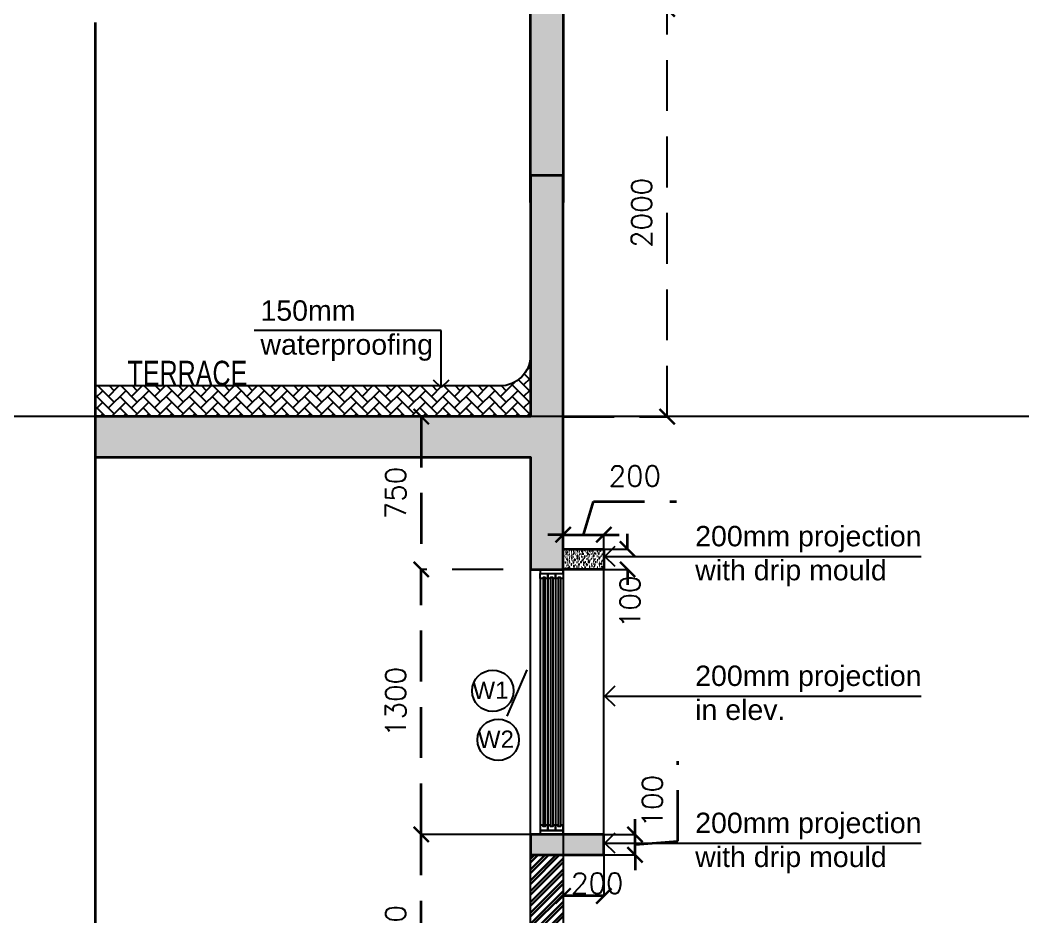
# Model space of a CAD drawing. Header units: millimetres. Extents: x 1066295 to 1300022, y -5734212 to -5454663.
# Drawn here: x 1180848 to 1185767, y -5593648 to -5589249 of the extents above; entities that cross this region are included whole.
import ezdxf
from ezdxf.enums import TextEntityAlignment as Align

# ---------------------------------------------------------------- set-up
doc = ezdxf.new("R2010")
doc.units = ezdxf.units.MM
doc.header["$LTSCALE"] = 1000
doc.header["$MEASUREMENT"] = 0
for name, pattern in [('AUDIT_D_120904163729-0', [0]), ('T9_PROFILE SECTIONS$0$HIDDEN', [0.375, 0.25, -0.125]), ('T9_PROFILE SECTIONS$0$HIDDEN2', [0.1875, 0.125, -0.0625]), ('T9_PROFILE SECTIONS$0$T10(T7 IS SIMILAR BUT MIRROR) - DIMENSION & TEXTING$0$HIDDEN', [0.375, 0.25, -0.125]), ('T9_PROFILE SECTIONS$0$T8_PROFILE SECTIONS$0$AUDIT_D_120904163729-0', [0]), ('T9_PROFILE SECTIONS$0$T8_PROFILE SECTIONS$0$HIDDEN', [0.375, 0.25, -0.125]), ('T9_PROFILE SECTIONS$0$T8_PROFILE SECTIONS$0$PHANTOM2', [1.25, 0.625, -0.125, 0.125, -0.125, 0.125, -0.125])]:
    doc.linetypes.add(name, pattern=pattern)
doc.layers.get('0').update_dxf_attribs({"linetype": 'AUDIT_D_120904163729-0'})
for name, color, linetype, lineweight in [('T9_PROFILE SECTIONS$0$A-SLAB', 3, 'Continuous', 35), ('T9_PROFILE SECTIONS$0$T8_PROFILE SECTIONS$0$A-DIMENSION', 2, 'Continuous', 35), ('T9_PROFILE SECTIONS$0$T8_PROFILE SECTIONS$0$A-SLAB', 3, 'Continuous', 35), ('T9_PROFILE SECTIONS$0$T8_PROFILE SECTIONS$0$a-Text', 4, 'Continuous', 0), ('T9_PROFILE SECTIONS$0$T8_PROFILE SECTIONS$0$NON-STRUCT -150', 230, 'Continuous', 30), ('T9_PROFILE SECTIONS$0$T8_PROFILE SECTIONS$0$R0-18-10-2014-T1-1st Podium Floor Plan$0$Text', 7, 'Continuous', 0)]:
    doc.layers.add(name, color=color, linetype=linetype, lineweight=lineweight)
for name, color, linetype in [('T9_PROFILE SECTIONS$0$LEVEL', 7, 'Continuous'), ('T9_PROFILE SECTIONS$0$T10(T7 IS SIMILAR BUT MIRROR) - DIMENSION & TEXTING$0$A-DIMENSIONS', 2, 'T9_PROFILE SECTIONS$0$T10(T7 IS SIMILAR BUT MIRROR) - DIMENSION & TEXTING$0$HIDDEN'), ('T9_PROFILE SECTIONS$0$T8_PROFILE SECTIONS$0$A-BUILDING LINE TURNS HERE', 252, 'T9_PROFILE SECTIONS$0$T8_PROFILE SECTIONS$0$PHANTOM2'), ('T9_PROFILE SECTIONS$0$T8_PROFILE SECTIONS$0$a-ele', 8, 'Continuous'), ('T9_PROFILE SECTIONS$0$T8_PROFILE SECTIONS$0$A-SUNK SLAB', 251, 'T9_PROFILE SECTIONS$0$T8_PROFILE SECTIONS$0$AUDIT_D_120904163729-0'), ('T9_PROFILE SECTIONS$0$T8_PROFILE SECTIONS$0$a-wall', 6, 'Continuous'), ('T9_PROFILE SECTIONS$0$T8_PROFILE SECTIONS$0$a-window', 5, 'Continuous'), ('T9_PROFILE SECTIONS$0$T8_PROFILE SECTIONS$0$ELEV 5', 8, 'Continuous'), ('T9_PROFILE SECTIONS$0$T8_PROFILE SECTIONS$0$HATCH 150', 8, 'Continuous'), ('T9_PROFILE SECTIONS$0$T8_PROFILE SECTIONS$0$Leader', 2, 'T9_PROFILE SECTIONS$0$T8_PROFILE SECTIONS$0$AUDIT_D_120904163729-0'), ('T9_PROFILE SECTIONS$0$T8_PROFILE SECTIONS$0$TEXT ROOM', 7, 'Continuous'), ('T9_PROFILE SECTIONS$0$T8_PROFILE SECTIONS$0$TYPICAL UNITS$0$a-door-no', 104, 'Continuous')]:
    doc.layers.add(name, color=color, linetype=linetype)
doc.styles.add('T9_PROFILE SECTIONS$0$Romans 1', font='romans.shx', dxfattribs={"height": 100})
doc.styles.add('T9_PROFILE SECTIONS$0$T8_PROFILE SECTIONS$0$ARIAL ARROW', font='arial.ttf')
doc.styles.add('T9_PROFILE SECTIONS$0$T8_PROFILE SECTIONS$0$Romans 1', font='romans.shx', dxfattribs={"height": 100})
doc.styles.add('T9_PROFILE SECTIONS$0$T8_PROFILE SECTIONS$0$RSP_TXT 500', font='swisscl.ttf', dxfattribs={"height": 250})
doc.styles.add('T9_PROFILE SECTIONS$0$T8_PROFILE SECTIONS$0$TYPICAL UNITS$0$LODHA STANDERD', font='sanss___.ttf')
doc.dimstyles.new('T9_PROFILE SECTIONS$0$ALPINE S', dxfattribs={"dimscale": 0, "dimtxt": 100, "dimasz": 75, "dimexe": 0, "dimexo": 0, "dimgap": 75, "dimtad": 1, "dimdec": 0, "dimzin": 0, "dimdsep": 46, "dimtxsty": 'T9_PROFILE SECTIONS$0$Romans 1', "dimblk": 'T9_PROFILE SECTIONS$0$_ArchTick', "dimcen": 0.09, "dimclrd": 256, "dimclre": 256, "dimclrt": 7, "dimadec": 0, "dimazin": 0, "dimtfac": 1, "dimtdec": 0, "dimtofl": 0, "dimtmove": 1, "dimatfit": 0, "dimldrblk": 'T9_PROFILE SECTIONS$0$_Open90', "dimfxl": 1, "dimtolj": 1, "dimtzin": 0, "dimarcsym": 0})
doc.dimstyles.new('T9_PROFILE SECTIONS$0$T8_PROFILE SECTIONS$0$ALPINE S', dxfattribs={"dimscale": 0, "dimtxt": 100, "dimasz": 75, "dimexe": 0, "dimexo": 0, "dimgap": 75, "dimtad": 1, "dimdec": 0, "dimzin": 0, "dimdsep": 46, "dimtxsty": 'T9_PROFILE SECTIONS$0$T8_PROFILE SECTIONS$0$Romans 1', "dimblk": 'T9_PROFILE SECTIONS$0$T8_PROFILE SECTIONS$0$_ArchTick', "dimcen": 0.09, "dimclrd": 256, "dimclre": 256, "dimclrt": 7, "dimadec": 0, "dimazin": 0, "dimtfac": 1, "dimtdec": 0, "dimtofl": 0, "dimtmove": 1, "dimatfit": 0, "dimldrblk": 'T9_PROFILE SECTIONS$0$T8_PROFILE SECTIONS$0$_Open90', "dimfxl": 1, "dimtolj": 1, "dimtzin": 0, "dimarcsym": 0})

# ---------------------------------------------------------------- blocks, each defined once
blk = doc.blocks.new('T9_PROFILE SECTIONS$0$A$C04612184')
at = {"layer": 'T9_PROFILE SECTIONS$0$LEVEL', "color": 8, "linetype": 'T9_PROFILE SECTIONS$0$HIDDEN2', "ltscale": 5}
blk.add_line((89.8181, 100.715), (-67.8271, 100.715), dxfattribs=at)
blk = doc.blocks.new('T9_PROFILE SECTIONS$0$T8_PROFILE SECTIONS$0$_ArchTick')
at = {"color": 0, "linetype": 'ByBlock', "const_width": 0.15}
blk.add_lwpolyline([(-0.5, -0.5), (0.5, 0.5)], dxfattribs=at)
blk = doc.blocks.new('*D640')
at = {"layer": 'T9_PROFILE SECTIONS$0$T8_PROFILE SECTIONS$0$A-DIMENSION', "linetype": 'T9_PROFILE SECTIONS$0$T8_PROFILE SECTIONS$0$HIDDEN', "lineweight": -2, "transparency": 16777216}
for p, q in [((1184962.8, -5588795.1), (1184561, -5588795.1)), ((1184962.8, -5589545.1), (1184561, -5589545.1))]:
    blk.add_line(p, q, dxfattribs=at)
at = {"layer": 'T9_PROFILE SECTIONS$0$T8_PROFILE SECTIONS$0$A-DIMENSION', "linetype": 'T9_PROFILE SECTIONS$0$T8_PROFILE SECTIONS$0$HIDDEN', "transparency": 16777216}
blk.add_line((1184561, -5588795.1), (1184561, -5589545.1), dxfattribs=at)
at = {"layer": 'T9_PROFILE SECTIONS$0$T8_PROFILE SECTIONS$0$A-DIMENSION', "linetype": 'ByBlock', "transparency": 16777216, "xscale": 75, "yscale": 75, "zscale": 75}
for p, rotation in [((1184561, -5588795.1), 90), ((1184561, -5589545.1), 270)]:
    blk.add_blockref('T9_PROFILE SECTIONS$0$T8_PROFILE SECTIONS$0$_ArchTick', p, dxfattribs=dict(at, rotation=rotation))
at = {"layer": 'T9_PROFILE SECTIONS$0$T8_PROFILE SECTIONS$0$A-DIMENSION', "color": 7, "linetype": 'ByBlock', "transparency": 16777216, "insert": (1184436, -5589170.1), "char_height": 100, "attachment_point": 5, "rotation": 90, "style": 'T9_PROFILE SECTIONS$0$T8_PROFILE SECTIONS$0$Romans 1'}
blk.add_mtext('\\A1;750', dxfattribs=at)
blk = doc.blocks.new('T9_PROFILE SECTIONS$0$T8_PROFILE SECTIONS$0$_Open90')
at = {"color": 0, "linetype": 'ByBlock', "lineweight": -2}
for p, q in [((0, 0), (-1, 0)), ((-0.5, 0.5), (0, 0)), ((0, 0), (-0.5, -0.5))]:
    blk.add_line(p, q, dxfattribs=at)
blk = doc.blocks.new('T9_PROFILE SECTIONS$0$_ArchTick')
at = {"color": 0, "linetype": 'ByBlock', "const_width": 0.15}
blk.add_lwpolyline([(-0.5, -0.5), (0.5, 0.5)], dxfattribs=at)
blk = doc.blocks.new('*D654')
at = {"layer": 'T9_PROFILE SECTIONS$0$T10(T7 IS SIMILAR BUT MIRROR) - DIMENSION & TEXTING$0$A-DIMENSIONS', "linetype": 'T9_PROFILE SECTIONS$0$HIDDEN', "lineweight": -2, "transparency": 16777216}
for p, q in [((1185256.6, -5586795.6), (1185767.3, -5586795.6)), ((1185256.6, -5588796.1), (1185767.3, -5588796.1))]:
    blk.add_line(p, q, dxfattribs=at)
at = {"layer": 'T9_PROFILE SECTIONS$0$T10(T7 IS SIMILAR BUT MIRROR) - DIMENSION & TEXTING$0$A-DIMENSIONS', "lineweight": -2, "transparency": 16777216}
blk.add_line((1185767.3, -5588796.1), (1185767.3, -5586795.6), dxfattribs=at)
at = {"layer": 'T9_PROFILE SECTIONS$0$T10(T7 IS SIMILAR BUT MIRROR) - DIMENSION & TEXTING$0$A-DIMENSIONS', "linetype": 'ByBlock', "lineweight": -2, "transparency": 16777216, "xscale": 75, "yscale": 75, "zscale": 75}
for p, rotation in [((1185767.3, -5586795.6), 90), ((1185767.3, -5588796.1), 270)]:
    blk.add_blockref('T9_PROFILE SECTIONS$0$_ArchTick', p, dxfattribs=dict(at, rotation=rotation))
at = {"layer": 'T9_PROFILE SECTIONS$0$T10(T7 IS SIMILAR BUT MIRROR) - DIMENSION & TEXTING$0$A-DIMENSIONS', "color": 7, "linetype": 'ByBlock', "transparency": 16777216, "insert": (1185642.3, -5587795.8), "char_height": 100, "attachment_point": 5, "rotation": 90, "style": 'T9_PROFILE SECTIONS$0$Romans 1', "bg_fill": 3, "box_fill_scale": 1.25, "bg_fill_color": 256, "bg_fill_true_color": 13158600, "bg_fill_transparency": 0}
blk.add_mtext('\\A1;2000', dxfattribs=at)
blk = doc.blocks.new('T9_PROFILE SECTIONS$0$_Open90')
at = {"color": 0, "linetype": 'ByBlock', "lineweight": -2}
for p, q in [((0, 0), (-1, 0)), ((-0.5, 0.5), (0, 0)), ((0, 0), (-0.5, -0.5))]:
    blk.add_line(p, q, dxfattribs=at)
blk = doc.blocks.new('*D656')
at = {"layer": 'T9_PROFILE SECTIONS$0$T8_PROFILE SECTIONS$0$A-DIMENSION', "linetype": 'T9_PROFILE SECTIONS$0$T8_PROFILE SECTIONS$0$HIDDEN', "transparency": 16777216}
for p, q in [((1185572.9, -5589445.1), (1185572.9, -5589370.1)), ((1185572.9, -5589545.1), (1185572.9, -5589620.1))]:
    blk.add_line(p, q, dxfattribs=at)
at = {"layer": 'T9_PROFILE SECTIONS$0$T8_PROFILE SECTIONS$0$A-DIMENSION', "linetype": 'T9_PROFILE SECTIONS$0$T8_PROFILE SECTIONS$0$HIDDEN', "lineweight": -2, "transparency": 16777216}
for p, q in [((1185456.6, -5589445.1), (1185572.9, -5589445.1)), ((1185456.6, -5589545.1), (1185572.9, -5589545.1))]:
    blk.add_line(p, q, dxfattribs=at)
at = {"layer": 'T9_PROFILE SECTIONS$0$T8_PROFILE SECTIONS$0$A-DIMENSION', "linetype": 'ByBlock', "transparency": 16777216, "xscale": 75, "yscale": 75, "zscale": 75}
for p, rotation in [((1185572.9, -5589445.1), 270), ((1185572.9, -5589545.1), 90)]:
    blk.add_blockref('T9_PROFILE SECTIONS$0$T8_PROFILE SECTIONS$0$_ArchTick', p, dxfattribs=dict(at, rotation=rotation))
at = {"layer": 'T9_PROFILE SECTIONS$0$T8_PROFILE SECTIONS$0$A-DIMENSION', "color": 7, "linetype": 'ByBlock', "transparency": 16777216, "insert": (1185585.4, -5589704), "char_height": 100, "attachment_point": 5, "rotation": 90, "style": 'T9_PROFILE SECTIONS$0$T8_PROFILE SECTIONS$0$Romans 1'}
blk.add_mtext('\\A1;100', dxfattribs=at)
blk = doc.blocks.new('*D657')
at = {"layer": 'T9_PROFILE SECTIONS$0$T8_PROFILE SECTIONS$0$A-DIMENSION', "linetype": 'T9_PROFILE SECTIONS$0$T8_PROFILE SECTIONS$0$HIDDEN', "transparency": 16777216}
for p, q in [((1185356.6, -5589374.5), (1185405.4, -5589212)), ((1185405.4, -5589212), (1185812.5, -5589212)), ((1185256.6, -5589374.5), (1185181.6, -5589374.5)), ((1185256.6, -5589374.5), (1185456.6, -5589374.5)), ((1185456.6, -5589374.5), (1185531.6, -5589374.5))]:
    blk.add_line(p, q, dxfattribs=at)
at = {"layer": 'T9_PROFILE SECTIONS$0$T8_PROFILE SECTIONS$0$A-DIMENSION', "linetype": 'T9_PROFILE SECTIONS$0$T8_PROFILE SECTIONS$0$HIDDEN', "lineweight": -2, "transparency": 16777216}
for p, q in [((1185256.6, -5589445.1), (1185256.6, -5589374.5)), ((1185456.6, -5589445.1), (1185456.6, -5589374.5))]:
    blk.add_line(p, q, dxfattribs=at)
at = {"layer": 'T9_PROFILE SECTIONS$0$T8_PROFILE SECTIONS$0$A-DIMENSION', "linetype": 'ByBlock', "transparency": 16777216, "xscale": 75, "yscale": 75, "zscale": 75}
blk.add_blockref('T9_PROFILE SECTIONS$0$T8_PROFILE SECTIONS$0$_ArchTick', (1185256.6, -5589374.5), dxfattribs=at)
at = {"layer": 'T9_PROFILE SECTIONS$0$T8_PROFILE SECTIONS$0$A-DIMENSION', "linetype": 'ByBlock', "transparency": 16777216, "xscale": 75, "yscale": 75, "zscale": 75, "rotation": 180}
blk.add_blockref('T9_PROFILE SECTIONS$0$T8_PROFILE SECTIONS$0$_ArchTick', (1185456.6, -5589374.5), dxfattribs=at)
at = {"layer": 'T9_PROFILE SECTIONS$0$T8_PROFILE SECTIONS$0$A-DIMENSION', "color": 7, "linetype": 'ByBlock', "transparency": 16777216, "insert": (1185608.9, -5589087), "char_height": 100, "attachment_point": 5, "style": 'T9_PROFILE SECTIONS$0$T8_PROFILE SECTIONS$0$Romans 1'}
blk.add_mtext('\\A1;200', dxfattribs=at)
blk = doc.blocks.new('*D658')
at = {"layer": 'T9_PROFILE SECTIONS$0$T8_PROFILE SECTIONS$0$A-DIMENSION', "linetype": 'T9_PROFILE SECTIONS$0$T8_PROFILE SECTIONS$0$HIDDEN', "lineweight": -2, "transparency": 16777216}
for p, q in [((1184962.8, -5590845), (1184561, -5590845)), ((1185096.5, -5591795), (1184561, -5591795))]:
    blk.add_line(p, q, dxfattribs=at)
at = {"layer": 'T9_PROFILE SECTIONS$0$T8_PROFILE SECTIONS$0$A-DIMENSION', "linetype": 'T9_PROFILE SECTIONS$0$T8_PROFILE SECTIONS$0$HIDDEN', "transparency": 16777216}
blk.add_line((1184561, -5591795), (1184561, -5590845), dxfattribs=at)
at = {"layer": 'T9_PROFILE SECTIONS$0$T8_PROFILE SECTIONS$0$A-DIMENSION', "linetype": 'ByBlock', "transparency": 16777216, "xscale": 75, "yscale": 75, "zscale": 75}
for p, rotation in [((1184561, -5590845), 90), ((1184561, -5591795), 270)]:
    blk.add_blockref('T9_PROFILE SECTIONS$0$T8_PROFILE SECTIONS$0$_ArchTick', p, dxfattribs=dict(at, rotation=rotation))
at = {"layer": 'T9_PROFILE SECTIONS$0$T8_PROFILE SECTIONS$0$A-DIMENSION', "color": 7, "linetype": 'ByBlock', "transparency": 16777216, "insert": (1184436, -5591320), "char_height": 100, "attachment_point": 5, "rotation": 90, "style": 'T9_PROFILE SECTIONS$0$T8_PROFILE SECTIONS$0$Romans 1'}
blk.add_mtext('\\A1;950', dxfattribs=at)
blk = doc.blocks.new('*D659')
at = {"layer": 'T9_PROFILE SECTIONS$0$T8_PROFILE SECTIONS$0$A-DIMENSION', "linetype": 'T9_PROFILE SECTIONS$0$T8_PROFILE SECTIONS$0$HIDDEN', "lineweight": -2, "transparency": 16777216}
for p, q in [((1184962.8, -5589545.1), (1184561, -5589545.1)), ((1185096.6, -5590845), (1184561, -5590845))]:
    blk.add_line(p, q, dxfattribs=at)
at = {"layer": 'T9_PROFILE SECTIONS$0$T8_PROFILE SECTIONS$0$A-DIMENSION', "linetype": 'T9_PROFILE SECTIONS$0$T8_PROFILE SECTIONS$0$HIDDEN', "transparency": 16777216}
blk.add_line((1184561, -5590845), (1184561, -5589545.1), dxfattribs=at)
at = {"layer": 'T9_PROFILE SECTIONS$0$T8_PROFILE SECTIONS$0$A-DIMENSION', "linetype": 'ByBlock', "transparency": 16777216, "xscale": 75, "yscale": 75, "zscale": 75}
for p, rotation in [((1184561, -5589545.1), 90), ((1184561, -5590845), 270)]:
    blk.add_blockref('T9_PROFILE SECTIONS$0$T8_PROFILE SECTIONS$0$_ArchTick', p, dxfattribs=dict(at, rotation=rotation))
at = {"layer": 'T9_PROFILE SECTIONS$0$T8_PROFILE SECTIONS$0$A-DIMENSION', "color": 7, "linetype": 'ByBlock', "transparency": 16777216, "insert": (1184436, -5590195), "char_height": 100, "attachment_point": 5, "rotation": 90, "style": 'T9_PROFILE SECTIONS$0$T8_PROFILE SECTIONS$0$Romans 1'}
blk.add_mtext('\\A1;1300', dxfattribs=at)
blk = doc.blocks.new('T9_PROFILE SECTIONS$0$T8_PROFILE SECTIONS$0$TYPICAL UNITS$0$B-flat-33')
at = {"layer": 'T9_PROFILE SECTIONS$0$T8_PROFILE SECTIONS$0$TYPICAL UNITS$0$a-door-no'}
blk.add_ellipse((14107.6, 1401.5), major_axis=(0, -181), ratio=0.999989, dxfattribs=at)
at = {"layer": 'T9_PROFILE SECTIONS$0$T8_PROFILE SECTIONS$0$TYPICAL UNITS$0$a-door-no', "style": 'T9_PROFILE SECTIONS$0$T8_PROFILE SECTIONS$0$TYPICAL UNITS$0$LODHA STANDERD', "oblique": 0.00002, "width": 0.999989}
blk.add_attdef('OP1', text='', height=150, rotation=0.75922, dxfattribs=at).set_placement((14117, 1331.6), align=Align.CENTER)
blk = doc.blocks.new('*D663')
at = {"layer": 'T9_PROFILE SECTIONS$0$T8_PROFILE SECTIONS$0$A-DIMENSION', "linetype": 'T9_PROFILE SECTIONS$0$T8_PROFILE SECTIONS$0$HIDDEN', "lineweight": -2, "transparency": 16777216}
for p, q in [((1185256.6, -5590945), (1185256.6, -5591146.9)), ((1185456.6, -5590945), (1185456.6, -5591146.9))]:
    blk.add_line(p, q, dxfattribs=at)
at = {"layer": 'T9_PROFILE SECTIONS$0$T8_PROFILE SECTIONS$0$A-DIMENSION', "linetype": 'T9_PROFILE SECTIONS$0$T8_PROFILE SECTIONS$0$HIDDEN', "transparency": 16777216}
blk.add_line((1185456.6, -5591146.9), (1185256.6, -5591146.9), dxfattribs=at)
at = {"layer": 'T9_PROFILE SECTIONS$0$T8_PROFILE SECTIONS$0$A-DIMENSION', "linetype": 'ByBlock', "transparency": 16777216, "xscale": 75, "yscale": 75, "zscale": 75, "rotation": 180}
blk.add_blockref('T9_PROFILE SECTIONS$0$T8_PROFILE SECTIONS$0$_ArchTick', (1185256.6, -5591146.9), dxfattribs=at)
at = {"layer": 'T9_PROFILE SECTIONS$0$T8_PROFILE SECTIONS$0$A-DIMENSION', "linetype": 'ByBlock', "transparency": 16777216, "xscale": 75, "yscale": 75, "zscale": 75}
blk.add_blockref('T9_PROFILE SECTIONS$0$T8_PROFILE SECTIONS$0$_ArchTick', (1185456.6, -5591146.9), dxfattribs=at)
at = {"layer": 'T9_PROFILE SECTIONS$0$T8_PROFILE SECTIONS$0$A-DIMENSION', "color": 7, "linetype": 'ByBlock', "transparency": 16777216, "insert": (1185424.3, -5591084.2), "char_height": 100, "attachment_point": 5, "style": 'T9_PROFILE SECTIONS$0$T8_PROFILE SECTIONS$0$Romans 1'}
blk.add_mtext('\\A1;200', dxfattribs=at)
blk = doc.blocks.new('*D664')
at = {"layer": 'T9_PROFILE SECTIONS$0$T8_PROFILE SECTIONS$0$A-DIMENSION', "linetype": 'T9_PROFILE SECTIONS$0$T8_PROFILE SECTIONS$0$HIDDEN', "transparency": 16777216}
for p, q in [((1185819.2, -5590878.3), (1185819.2, -5590485.5)), ((1185609.8, -5590845), (1185609.8, -5590770)), ((1185609.8, -5590945), (1185609.8, -5590845)), ((1185609.8, -5590895), (1185819.2, -5590878.3)), ((1185609.8, -5590945), (1185609.8, -5591020))]:
    blk.add_line(p, q, dxfattribs=at)
at = {"layer": 'T9_PROFILE SECTIONS$0$T8_PROFILE SECTIONS$0$A-DIMENSION', "linetype": 'T9_PROFILE SECTIONS$0$T8_PROFILE SECTIONS$0$HIDDEN', "lineweight": -2, "transparency": 16777216}
for p, q in [((1185456.6, -5590845), (1185609.8, -5590845)), ((1185456.6, -5590945), (1185609.8, -5590945))]:
    blk.add_line(p, q, dxfattribs=at)
at = {"layer": 'T9_PROFILE SECTIONS$0$T8_PROFILE SECTIONS$0$A-DIMENSION', "linetype": 'ByBlock', "transparency": 16777216, "xscale": 75, "yscale": 75, "zscale": 75}
for p, rotation in [((1185609.8, -5590845), 270), ((1185609.8, -5590945), 90)]:
    blk.add_blockref('T9_PROFILE SECTIONS$0$T8_PROFILE SECTIONS$0$_ArchTick', p, dxfattribs=dict(at, rotation=rotation))
at = {"layer": 'T9_PROFILE SECTIONS$0$T8_PROFILE SECTIONS$0$A-DIMENSION', "color": 7, "linetype": 'ByBlock', "transparency": 16777216, "insert": (1185694.2, -5590681.9), "char_height": 100, "attachment_point": 5, "rotation": 90, "style": 'T9_PROFILE SECTIONS$0$T8_PROFILE SECTIONS$0$Romans 1'}
blk.add_mtext('\\A1;100', dxfattribs=at)
blk = doc.blocks.new('T9_PROFILE SECTIONS')
at = {"layer": 'T9_PROFILE SECTIONS$0$T8_PROFILE SECTIONS$0$A-SUNK SLAB', "linetype": 'ByBlock'}
h = blk.add_hatch(dxfattribs=at)
h.set_pattern_fill('AR-HBONE', color=256, scale=10, angle=450)
h.set_pattern_definition([(45, (-4498086.983, -7375323.34), (3e-14, 56.5685425), [120, -40]), (135, (-4498058.7, -7375295.055), (3e-14, 56.5685425), [120, -40])])
edge = h.paths.add_edge_path()
edge.add_arc((1184946.5459, -5588495.0425), 150, 270.0004165, 359.9911985, ccw=False)
edge.add_line((1184946.547, -5588645.0425), (1182961.719, -5588645.054))
edge.add_line((1182961.719, -5588645.054), (1182961.719, -5588795.054))
edge.add_line((1182961.719, -5588795.054), (1185096.5344, -5588795.054))
edge.add_line((1185096.5344, -5588795.054), (1185096.5459, -5588495.0656))
at = {"layer": 'T9_PROFILE SECTIONS$0$T8_PROFILE SECTIONS$0$HATCH 150'}
h = blk.add_hatch(color=8, dxfattribs=at)
h.dxf.hatch_style = 1
h.paths.add_polyline_path([(1185096.7454, -5585495.207), (1185096.6214, -5588795.054), (1182961.719, -5588795.054), (1182961.719, -5588995.054), (1185096.6214, -5588995.054), (1185096.6214, -5589545.054), (1185256.6214, -5589545.054), (1185256.6834, -5586795.6135), (1185461.6874, -5586795.6135), (1185461.6874, -5586695.5607), (1185411.6713, -5586695.5607), (1185411.6713, -5586470.5612), (1185561.7195, -5586470.5612), (1185561.7195, -5585595.2797), (1185686.7597, -5585595.2797), (1185686.7597, -5585495.207)])
h = blk.add_hatch(color=8, dxfattribs=at)
h.dxf.hatch_style = 1
h.paths.add_polyline_path([(1185096.6214, -5587611.9486), (1185096.6214, -5588795.054), (1182961.719, -5588795.054), (1182961.719, -5588995.054), (1185096.6214, -5588995.054), (1185096.6214, -5589545.054), (1185256.6214, -5589545.054), (1185256.6214, -5587611.9486)])
h = blk.add_hatch(dxfattribs=at)
h.set_pattern_fill('AR-SAND', color=8, scale=10, angle=90)
h.set_pattern_definition([(127.5, (-6118.245, -5e-07), (-19.26823769, -0.62993358), [0, -15.2, 0, -17, 0, -16.25]), (97.5, (-6118.245, -5e-07), (-28.22146065, 17.69776705), [0, -8.2, 0, -13.7, 0, -5.25]), (57.5, (-6118.245, -12.3), (-0.056590535, 31.141418618), [0, -5, 0, -18, 0, -23.5]), (47.5, (-6118.245, -12.3), (-8.77675565, 30.06126605), [0, -2.5, 0, -11.8, 0, -13.5])])
h.paths.add_polyline_path([(1185256.6214, -5589445.054), (1185456.611, -5589445.0541), (1185456.611, -5589545.0541), (1185256.6214, -5589545.054)])
h = blk.add_hatch(dxfattribs=at)
h.set_pattern_fill('ACET-2D-AR-SAND', color=8, scale=10, angle=360)
h.set_pattern_definition([(37.5, (-4486617.33, -7033259.894), (-9.539291593, 12.431846842), [0, -15.2, 0, -17, 0, -16.25]), (7.5, (-4486617.33, -7033259.894), (-3.35060735, 25.45038959), [0, -8.2, 0, -13.7, 0, -5.25]), (327.5, (-4486629.63, -7033259.894), (9.01588743, 14.15210846), [0, -5, 0, -18, 0, -23.5]), (317.5, (-4486629.63, -7033259.894), (18.09230576, 19.74428708), [0, -2.5, 0, -11.8, 0, -13.5])])
h.paths.add_polyline_path([(1185456.611, -5590845.0282), (1185096.5072, -5590845.0349), (1185096.5076, -5590945.0279), (1185456.6112, -5590945.0262)])
h.paths.add_polyline_path([(1185256.6418, -5592445.054), (1185456.6418, -5592445.054), (1185456.6418, -5592545.054), (1185256.6418, -5592545.054)])
at = {"layer": 'T9_PROFILE SECTIONS$0$T8_PROFILE SECTIONS$0$NON-STRUCT -150'}
h = blk.add_hatch(dxfattribs=at)
h.set_pattern_fill('ACET-2D-ANSI32', color=8, scale=100, angle=360)
h.set_pattern_definition([(45, (-4486617.33, -7033259.894), (-26.5165043, 26.5165043), []), (45, (-4486599.653, -7033259.894), (-26.5165043, 26.5165043), [])])
h.paths.add_polyline_path([(1185256.6163, -5591794.9759), (1185096.5087, -5591794.9759), (1185096.5087, -5590945.0282), (1185256.6163, -5590945.0282)])
at = {"layer": 'T9_PROFILE SECTIONS$0$T8_PROFILE SECTIONS$0$A-BUILDING LINE TURNS HERE', "ltscale": 2}
for q in [(1185256.6214, -5679767.8713, -0.01), (1185256.6214, -5590255.5767, -0.01)]:
    blk.add_line((1185256.6214, -5584968.3206, -0.01), q, dxfattribs=at)
at = {"layer": 'T9_PROFILE SECTIONS$0$T8_PROFILE SECTIONS$0$a-ele', "elevation": -0.01}
blk.add_lwpolyline([(1185096.4724, -5590845.0349), (1185096.4724, -5589545.0547)], dxfattribs=at)
at = {"layer": 'T9_PROFILE SECTIONS$0$T8_PROFILE SECTIONS$0$A-SLAB', "linetype": 'ByBlock', "elevation": -0.0201}
blk.add_lwpolyline([(1182961.7266, -5586861.4791), (1182961.7266, -5633985.1991), (1182757.3497, -5633985.1991), (1182757.3497, -5634063.6586), (1183317.6018, -5634063.6586), (1183317.6018, -5634178.6955), (1182961.7266, -5634178.6955), (1182961.7266, -5675933.6618)], dxfattribs=at)
at = {"layer": 'T9_PROFILE SECTIONS$0$T8_PROFILE SECTIONS$0$A-SLAB', "linetype": 'ByBlock', "elevation": -0.01}
for points in [[(1185096.6214, -5587611.9486), (1185096.6214, -5588795.054), (1182961.719, -5588795.054), (1182961.719, -5588995.054), (1185096.6214, -5588995.054), (1185096.6214, -5589545.054), (1185256.6214, -5589545.054), (1185256.6214, -5587611.9486)], [(1185256.6214, -5589445.054), (1185456.611, -5589445.0541), (1185456.611, -5589545.0541), (1185256.6214, -5589545.054)], [(1185456.611, -5590845.0282), (1185096.5072, -5590845.0349), (1185096.5076, -5590945.0279), (1185456.6112, -5590945.0262)]]:
    blk.add_lwpolyline(points, close=True, dxfattribs=at)
at = {"layer": 'T9_PROFILE SECTIONS$0$T8_PROFILE SECTIONS$0$A-SUNK SLAB', "linetype": 'ByBlock', "elevation": -0.01}
blk.add_lwpolyline([(1185096.5459, -5588495.0656, -0.414166441), (1184946.547, -5588645.0425), (1182961.719, -5588645.054), (1182961.719, -5588795.054), (1185096.5344, -5588795.054)], format="xyb", close=True, dxfattribs=at)
blk.add_lwpolyline([(1185096.6214, -5588795.054), (1183596.6214, -5588795.054), (1183596.6214, -5588795.054), (1185096.6214, -5588795.054)], close=True, dxfattribs=at)
at = {"layer": 'T9_PROFILE SECTIONS$0$T8_PROFILE SECTIONS$0$a-wall', "linetype": 'ByBlock', "elevation": -0.01}
blk.add_lwpolyline([(1185256.6163, -5591794.9759), (1185096.5087, -5591794.9759), (1185096.5087, -5590945.0282), (1185256.6163, -5590945.0282)], close=True, dxfattribs=at)
at = {"layer": 'T9_PROFILE SECTIONS$0$T8_PROFILE SECTIONS$0$a-window', "color": 1}
for p, q in [((1185144.0567, -5589590.0541, -0.01), (1185144.0567, -5590800.0316, -0.01)), ((1185181.5567, -5589590.0541, -0.01), (1185181.5567, -5590800.0316, -0.01)), ((1185181.5567, -5589590.0541, -0.01), (1185181.5567, -5590800.0316, -0.01)), ((1185219.0567, -5589590.0541, -0.01), (1185219.0567, -5590800.0316, -0.01))]:
    blk.add_line(p, q, dxfattribs=at)
at = {"layer": 'T9_PROFILE SECTIONS$0$T8_PROFILE SECTIONS$0$a-window', "color": 5}
for p, q in [((1185158.2817, -5589590.0541, -0.01), (1185158.2817, -5590800.0316, -0.01)), ((1185168.2817, -5589590.0541, -0.01), (1185168.2817, -5590800.0316, -0.01)), ((1185195.7817, -5589590.0541, -0.01), (1185195.7817, -5590800.0316, -0.01)), ((1185205.7817, -5589590.0541, -0.01), (1185205.7817, -5590800.0316, -0.01))]:
    blk.add_line(p, q, dxfattribs=at)
at = {"layer": 'T9_PROFILE SECTIONS$0$T8_PROFILE SECTIONS$0$a-window', "color": 250}
for p, q in [((1185233.2817, -5589590.0541, -0.01), (1185233.2817, -5590800.0316, -0.01)), ((1185243.2817, -5589590.0541, -0.01), (1185243.2817, -5590800.0316, -0.01)), ((1185256.5567, -5589590.0541, -0.01), (1185256.5567, -5590800.0316, -0.01))]:
    blk.add_line(p, q, dxfattribs=at)
at = {"layer": 'T9_PROFILE SECTIONS$0$T8_PROFILE SECTIONS$0$a-window', "color": 4, "elevation": -0.01}
for points in [[(1185256.5567, -5589565.0541), (1185256.5567, -5589545.0541), (1185144.0567, -5589545.0541), (1185144.0567, -5589565.0541)], [(1185158.2817, -5589590.0541), (1185144.0567, -5589590.0541), (1185144.0567, -5589565.0541), (1185181.5567, -5589565.0541), (1185181.5567, -5589590.0541), (1185168.2817, -5589590.0541), (1185168.2817, -5589584.0541), (1185158.2817, -5589584.0541)], [(1185195.7817, -5589590.0541), (1185181.5567, -5589590.0541), (1185181.5567, -5589565.0541), (1185219.0567, -5589565.0541), (1185219.0567, -5589590.0541), (1185205.7817, -5589590.0541), (1185205.7817, -5589584.0541), (1185195.7817, -5589584.0541)], [(1185233.2817, -5589590.0541), (1185219.0567, -5589590.0541), (1185219.0567, -5589565.0541), (1185256.5567, -5589565.0541), (1185256.5567, -5589590.0541), (1185243.2817, -5589590.0541), (1185243.2817, -5589584.0541), (1185233.2817, -5589584.0541)], [(1185158.2817, -5590800.0316), (1185144.0567, -5590800.0316), (1185144.0567, -5590825.0316), (1185181.5567, -5590825.0316), (1185181.5567, -5590800.0316), (1185168.2817, -5590800.0316), (1185168.2817, -5590806.0316), (1185158.2817, -5590806.0316)], [(1185195.7817, -5590800.0316), (1185181.5567, -5590800.0316), (1185181.5567, -5590825.0316), (1185219.0567, -5590825.0316), (1185219.0567, -5590800.0316), (1185205.7817, -5590800.0316), (1185205.7817, -5590806.0316), (1185195.7817, -5590806.0316)], [(1185233.2817, -5590800.0316), (1185219.0567, -5590800.0316), (1185219.0567, -5590825.0316), (1185256.5567, -5590825.0316), (1185256.5567, -5590800.0316), (1185243.2817, -5590800.0316), (1185243.2817, -5590806.0316), (1185233.2817, -5590806.0316)], [(1185256.5567, -5590845.0316), (1185256.5567, -5590825.0316), (1185144.0567, -5590825.0316), (1185144.0567, -5590845.0316)]]:
    blk.add_lwpolyline(points, close=True, dxfattribs=at)
at = {"layer": 'T9_PROFILE SECTIONS$0$T8_PROFILE SECTIONS$0$ELEV 5', "ltscale": 0.7, "elevation": -0.01}
blk.add_lwpolyline([(1185456.611, -5590845.0282), (1185456.611, -5589545.0541)], dxfattribs=at)
at = {"layer": 'T9_PROFILE SECTIONS$0$T8_PROFILE SECTIONS$0$TEXT ROOM', "ltscale": 0.1}
blk.add_line((1184982.133, -5590265.6157, -0.01), (1185080.7063, -5590037.0018, -0.01), dxfattribs=at)
at = {"layer": 'T9_PROFILE SECTIONS$0$LEVEL', "linetype": 'ByBlock', "xscale": 1000, "yscale": 1000, "zscale": 1000}
blk.add_blockref('T9_PROFILE SECTIONS$0$A$C04612184', (1171279.5443, -5689510.054, -0.01), dxfattribs=at)
at = {"layer": 'T9_PROFILE SECTIONS$0$T8_PROFILE SECTIONS$0$TEXT ROOM', "ltscale": 0.1}
ref = blk.add_blockref('T9_PROFILE SECTIONS$0$T8_PROFILE SECTIONS$0$TYPICAL UNITS$0$B-flat-33', (1176976.4811, -5590928.8583, -0.01), dxfattribs=dict(at, xscale=0.5625, yscale=0.5625, zscale=0.5625))
ref.add_attrib('OP1', 'W1', dxfattribs={"layer": 'T9_PROFILE SECTIONS$0$T8_PROFILE SECTIONS$0$TYPICAL UNITS$0$a-door-no', "height": 84.375, "rotation": 0.7592242, "style": 'T9_PROFILE SECTIONS$0$T8_PROFILE SECTIONS$0$TYPICAL UNITS$0$LODHA STANDERD', "oblique": 0.0000158, "width": 0.999989}).set_placement((1184901.4521, -5590180.0405, -0.01), align=Align.CENTER)
ref = blk.add_blockref('T9_PROFILE SECTIONS$0$T8_PROFILE SECTIONS$0$TYPICAL UNITS$0$B-flat-33', (1177002.9638, -5591169.342, -0.01), dxfattribs=dict(at, xscale=0.5625, yscale=0.5625, zscale=0.5625))
ref.add_attrib('OP1', 'W2', dxfattribs={"layer": 'T9_PROFILE SECTIONS$0$T8_PROFILE SECTIONS$0$TYPICAL UNITS$0$a-door-no', "height": 84.375, "rotation": 0.7592242, "style": 'T9_PROFILE SECTIONS$0$T8_PROFILE SECTIONS$0$TYPICAL UNITS$0$LODHA STANDERD', "oblique": 0.0000158, "width": 0.999989}).set_placement((1184927.9348, -5590420.5242, -0.01), align=Align.CENTER)
at = {"layer": 'T9_PROFILE SECTIONS$0$T8_PROFILE SECTIONS$0$a-Text', "insert": (1183120.2239, -5588643.2876, -0.01), "char_height": 120, "attachment_point": 7, "style": 'T9_PROFILE SECTIONS$0$T8_PROFILE SECTIONS$0$RSP_TXT 500'}
blk.add_mtext_dynamic_manual_height_columns('TERRACE', width=1106.247749, gutter_width=500, heights=[0], dxfattribs=at)
at = {"layer": 'T9_PROFILE SECTIONS$0$T8_PROFILE SECTIONS$0$R0-18-10-2014-T1-1st Podium Floor Plan$0$Text', "char_height": 100, "width": 1133.401091, "style": 'T9_PROFILE SECTIONS$0$T8_PROFILE SECTIONS$0$ARIAL ARROW'}
for s, insert, attachment_point in [('150mm waterproofing', (1183772.4817, -5588521.8659, -0.01), 7), ('200mm projection with drip mould\\P  ', (1185904.78, -5589331.727, -0.01), 1), ('200mm projection in elev.  ', (1185904.78, -5590016.7919, -0.01), 1), ('200mm projection with drip mould\\P  ', (1185904.78, -5590738.1759, -0.01), 1)]:
    blk.add_mtext(s, dxfattribs=dict(at, insert=insert, attachment_point=attachment_point))
at = {"layer": 'T9_PROFILE SECTIONS$0$T8_PROFILE SECTIONS$0$A-DIMENSION', "linetype": 'ByBlock'}
for base, p1, p2, picture, middle in [((1184561.0352, -5589545.054, -0.0201), (1184962.8193, -5588795.054, -0.0301), (1184962.8193, -5589545.054, -0.0301), '*D640', (1184436.0352, -5589170.054, -0.0201)), ((1184561.0428, -5589545.054, -0.01), (1185096.6068, -5590845.0349, -0.0201), (1184962.8269, -5589545.054, -0.0303), '*D659', (1184436.0428, -5590195.0445, -0.01)), ((1184561.0428, -5590845.0349, -0.01), (1185096.5087, -5591794.9814, -0.0403), (1184962.8269, -5590845.0349, -0.0303), '*D658', (1184436.0428, -5591320.0082, -0.01))]:
    dim = blk.add_linear_dim(base=base, p1=p1, p2=p2, angle=90, dimstyle='T9_PROFILE SECTIONS$0$T8_PROFILE SECTIONS$0$ALPINE S', override={"dimscale": 1, "dimfxl": 5, "dimlwd": 65535, "dimarcsym": 1}, dxfattribs=at)
    dim.commit()
    dim.dimension.update_dxf_attribs({"geometry": picture, "text_midpoint": middle})
dim = blk.add_linear_dim(base=(1185456.611, -5589374.5492), p1=(1185256.6214, -5589445.054, -0.01), p2=(1185456.611, -5589445.054, -0.01), dimstyle='T9_PROFILE SECTIONS$0$T8_PROFILE SECTIONS$0$ALPINE S', override={"dimscale": 1, "dimfxl": 5, "dimlwd": 65535, "dimarcsym": 1}, dxfattribs=at)
dim.commit()
dim.dimension.update_dxf_attribs({"geometry": '*D657', "text_midpoint": (1185480.3662, -5589087.0492)})
for base, p1, p2, angle, picture, middle in [((1185572.9423, -5589445.0541), (1185456.611, -5589545.0541, -0.01), (1185456.611, -5589445.0541, -0.01), 90, '*D656', (1185710.4423, -5589703.9542)), ((1185609.7541, -5590845.0262, -0.01), (1185456.6112, -5590945.0262, -0.01), (1185456.6112, -5590845.0262, -0.0102), 270, '*D664', (1185819.1889, -5590803.3271, -0.01))]:
    dim = blk.add_linear_dim(base=base, p1=p1, p2=p2, angle=angle, dimstyle='T9_PROFILE SECTIONS$0$T8_PROFILE SECTIONS$0$ALPINE S', override={"dimscale": 1, "dimfxl": 5, "dimlwd": 65535, "dimarcsym": 1}, dxfattribs=at)
    dim.commit()
    dim.dimension.update_dxf_attribs({"geometry": picture, "text_midpoint": middle, "dimtype": 128})
dim = blk.add_linear_dim(base=(1185256.6112, -5591146.9206, -0.01), p1=(1185456.6112, -5590945.0262, -0.0102), p2=(1185256.6112, -5590945.0296, -0.01), dimstyle='T9_PROFILE SECTIONS$0$T8_PROFILE SECTIONS$0$ALPINE S', override={"dimscale": 1, "dimfxl": 5, "dimlwd": 65535, "dimarcsym": 1}, dxfattribs=at)
dim.commit()
dim.dimension.update_dxf_attribs({"geometry": '*D663', "text_midpoint": (1185424.2642, -5591209.2019, -0.01), "dimtype": 128})
at = {"layer": 'T9_PROFILE SECTIONS$0$T8_PROFILE SECTIONS$0$Leader'}
for points, override in [([(1184658.344, -5588653.3889, -0.0201), (1184658.344, -5588372.4694, -0.0201), (1183740.8767, -5588372.4694, -0.0201)], {"dimscale": 1, "dimtad": 0}), ([(1185462.1684, -5589481.1235, -0.01), (1185904.78, -5589481.1235, -0.01), (1187013.0047, -5589481.1235, -0.01)], {"dimscale": 1, "dimasz": 100, "dimtad": 0}), ([(1185462.1684, -5590166.1883, -0.01), (1185904.78, -5590166.1883, -0.01), (1187013.0047, -5590166.1883, -0.01)], {"dimscale": 1, "dimasz": 100, "dimtad": 0}), ([(1185462.1684, -5590887.5723, -0.01), (1185904.78, -5590887.5723, -0.01), (1187013.0047, -5590887.5723, -0.01)], {"dimscale": 1, "dimasz": 100, "dimtad": 0})]:
    blk.add_leader(points, dimstyle='T9_PROFILE SECTIONS$0$T8_PROFILE SECTIONS$0$ALPINE S', override=override, dxfattribs=at)
at = {"layer": 'T9_PROFILE SECTIONS$0$T10(T7 IS SIMILAR BUT MIRROR) - DIMENSION & TEXTING$0$A-DIMENSIONS', "linetype": 'ByBlock'}
dim = blk.add_linear_dim(base=(1185767.2607, -5586795.6135, -0.01), p1=(1185256.6214, -5588796.054, -0.01), p2=(1185256.6214, -5586795.6135, -0.01), angle=270, dimstyle='T9_PROFILE SECTIONS$0$ALPINE S', override={"dimscale": 1, "dimfxl": 5, "dimtfill": 1, "dimarcsym": 1}, dxfattribs=at)
dim.commit()
dim.dimension.update_dxf_attribs({"geometry": '*D654', "text_midpoint": (1185642.2607, -5587795.8337, -0.01)})
at = {"layer": 'T9_PROFILE SECTIONS$0$A-SLAB', "linetype": 'ByBlock', "elevation": -0.01}
blk.add_lwpolyline([(1185096.5654, -5587745.0733), (1185096.5654, -5585495.1919), (1185686.7597, -5585495.2476), (1185686.7597, -5585595.2797), (1185561.7195, -5585595.2797), (1185561.7195, -5586470.5612), (1185411.6713, -5586470.5612), (1185411.6713, -5586695.5607), (1185461.6874, -5586695.5607), (1185461.6874, -5586795.6135), (1185256.6214, -5586795.6135), (1185256.6214, -5587745.0733)], dxfattribs=at)

msp = doc.modelspace()

# ---------------------------------------------------------------- block references
at = {"linetype": 'ByBlock'}
msp.add_blockref('T9_PROFILE SECTIONS', (-1745.2, -2398.4, 0.4), dxfattribs=at)

doc.saveas('drawing.dxf')
